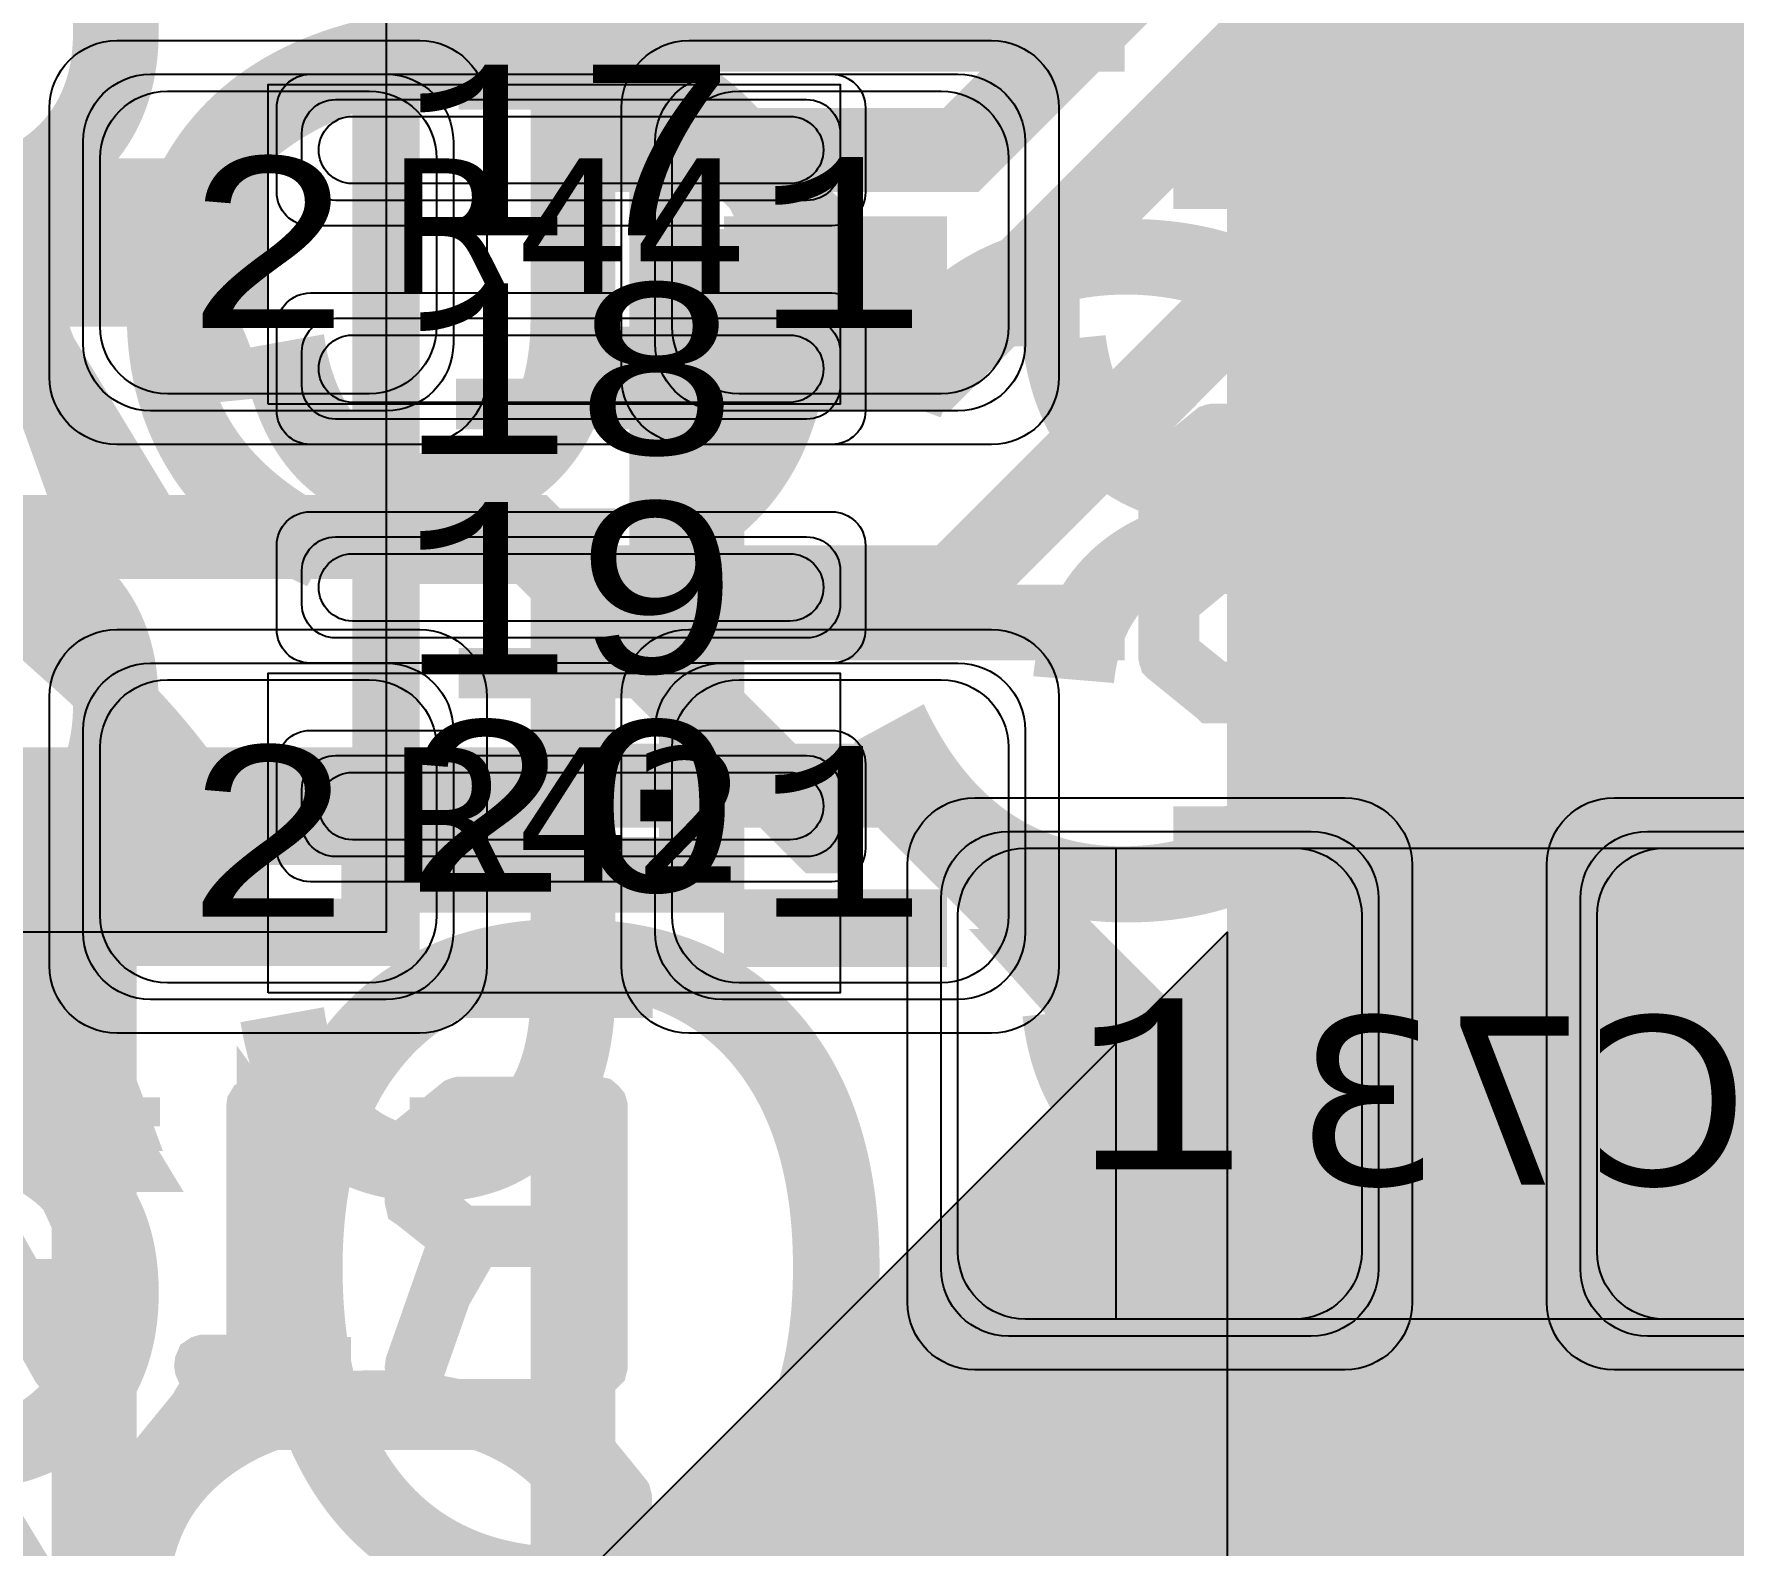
# Model space of a CAD drawing. Extents: x -98 to 119, y -207 to 98.
# Drawn here: x -1.8 to 3.25, y -18.37 to -13.88 of the extents above; entities that cross this region are included whole.
import ezdxf
from ezdxf.enums import TextEntityAlignment as Align

# ---------------------------------------------------------------- set-up
doc = ezdxf.new("R2010")
doc.units = 0
doc.header["$MEASUREMENT"] = 0
for name, color, linetype in [('ASSEMBLY_OUTLINES_BTM', 191, 'CONTINUOUS'), ('ASSEMBLY_OUTLINES_TOP', 102, 'CONTINUOUS'), ('ASSEMBLY_PART_NUMBERS_BTM', 191, 'CONTINUOUS'), ('ASSEMBLY_PART_NUMBERS_TOP', 102, 'CONTINUOUS'), ('ASSEMBLY_REF_DES_BTM', 191, 'CONTINUOUS'), ('ASSEMBLY_REF_DES_TOP', 102, 'CONTINUOUS'), ('BOARD_OUTLINE', 10, 'CONTINUOUS'), ('DRILL_DRAWING', 21, 'CONTINUOUS'), ('GENERATED_SILKSCREEN_BTM', 255, 'CONTINUOUS'), ('GENERATED_SILKSCREEN_TOP', 140, 'CONTINUOUS'), ('MANUFACTURING_OUTLINES', 10, 'CONTINUOUS'), ('PART_PADS_SMD_BTM', 230, 'CONTINUOUS'), ('PART_PADS_SMD_TOP', 150, 'CONTINUOUS'), ('PIN_NUMBERS_BTM', 8, 'CONTINUOUS'), ('PIN_NUMBERS_TOP', 8, 'CONTINUOUS'), ('PLACEMENT_OUTLINES_BTM', 222, 'CONTINUOUS'), ('PLACEMENT_OUTLINES_TOP', 130, 'CONTINUOUS'), ('PLANE_DATA_LAYER_BOTTOM', 230, 'CONTINUOUS'), ('PLANE_SHAPES_LAYER_BOTTOM', 230, 'CONTINUOUS'), ('PLANE_SHAPES_LAYER_TOP', 150, 'CONTINUOUS'), ('ROUTE_BORDER', 151, 'CONTINUOUS'), ('SILKSCREEN_OUTLINES_BTM', 211, 'CONTINUOUS'), ('SILKSCREEN_OUTLINES_TOP', 150, 'CONTINUOUS'), ('SILKSCREEN_REF_DES_BTM', 211, 'CONTINUOUS'), ('SILKSCREEN_REF_DES_TOP', 150, 'CONTINUOUS'), ('SOLDERMASK_PADS_BTM', 12, 'CONTINUOUS'), ('SOLDERMASK_PADS_TOP', 180, 'CONTINUOUS'), ('SOLDERPASTE_PADS_BTM', 12, 'CONTINUOUS'), ('SOLDERPASTE_PADS_TOP', 180, 'CONTINUOUS'), ('TRACES_LAYER_BOTTOM', 230, 'CONTINUOUS'), ('TRACES_LAYER_TOP', 150, 'CONTINUOUS')]:
    doc.layers.add(name, color=color, linetype=linetype)
doc.styles.add('COURIER_NEW', font='COUR.TTF')
doc.styles.add('VERDANA', font='verdana.TTF')
doc.styles.add('VERIBEST_GERBER_0', font='txt')

msp = doc.modelspace()

# ---------------------------------------------------------------- hatches: boundary and pattern name
at = {"layer": 'PLANE_DATA_LAYER_BOTTOM'}
h = msp.add_hatch(color=256, dxfattribs=at)
h.paths.add_polyline_path([(-96.5, 0, -1), (96.5, 0, -1)], flags=0)
h.paths.add_polyline_path([(92.251979, -7.43598, 0.72698816), (92.479659, -3.637852, -0.30860979), (92.431259, -3.566904, -0.00963525), (92.431316, -3.563968, 0.00963501), (92.5, -0.000006), (92.5, 0.000001, 0.05332526), (90.407665, 19.562826, -0.05332692), (90.405941, 19.578942), (90.405941, 19.578943, -0.23821791), (90.436919, 19.640273, 0.66175504), (89.584154, 23.221888, -0.29529758), (89.523137, 23.277841, 0.02240102), (87.08146, 31.194059, -0.0862063), (87.076996, 31.219756), (87.076996, 31.219757, -0.21018391), (87.101696, 31.275919, 0.67938251), (85.774921, 34.749845, -0.30186499), (85.705267, 34.797373, 0.04791583), (77.514669, 50.475005, -0.14530744), (77.502324, 50.516585, -0.1239887), (77.511414, 50.552678, 0.60660899), (75.516892, 53.486368, -0.27423899), (75.44586, 53.517962, 0.02152308), (70.565432, 59.806101, -0.17759524), (70.547363, 59.855368), (70.547363, 59.855369, -0.1118333), (70.5548, 59.888203, 0.66175545), (68.116894, 62.64715, -0.29529737), (68.036725, 62.667806, 0.05833458), (51.722715, 76.687749, -0.24933783), (51.689123, 76.750923), (51.689123, 76.750924, -0.06075989), (51.691357, 76.76924, 0.7149664), (48.509213, 78.818582, -0.31487112), (48.42205, 78.81342, 0.02280668), (41.042088, 82.896302, -0.28513695), (40.999698, 82.964591), (40.999698, 82.964596, -0.00424702), (40.999709, 82.965891, 0.64704661), (37.697353, 84.5176, -0.28975486), (37.616734, 84.505806, 0.05294354), (19.031563, 90.52099, -0.30833592), (18.972104, 90.582877, 0.69698225), (15.284156, 91.27756, -0.30833961), (15.206255, 91.241547, 0.02237069), (6.993138, 92.235275, -0.31520437), (6.925536, 92.290658, 0.71588806), (3.14462, 92.496703, -0.31520526), (3.0714, 92.448994, 0.06346806), (-20.215283, 90.264015, -0.32014225), (-20.296827, 90.298428, 0.72963938), (-23.995319, 89.386755, -0.32014403), (-24.051528, 89.318386, 0.01866354), (-30.645576, 87.275991, -0.30986574), (-30.72878, 87.298418, 0.70117084), (-34.249879, 85.978007, -0.00275269), (-34.249874, 85.977168, -0.30685575), (-34.29782, 85.9064, 0.04916641), (-50.410548, 77.556603, -0.32354836), (-50.499711, 77.561018, 0.73921276), (-53.660594, 75.408706, -0.07516987), (-53.657188, 75.386179), (-53.657188, 75.386178, -0.24247942), (-53.68916, 75.324127, 0.01996774), (-59.527063, 70.80098, -0.29848709), (-59.610009, 70.791065, 0.55672441), (-62.5, 69), (-62.5, 68.999999, 0.08270852), (-62.392031, 68.351756, -0.29848757), (-62.412702, 68.270818, 0.06718659), (-78.279974, 49.27977, -0.27781781), (-78.350169, 49.24438, 0.43635087), (-80.5, 47.25), (-80.5, 47.249999, 0.14146633), (-80.192238, 46.184011, -0.14146588), (-80.180512, 46.143397), (-80.180512, 46.143396, -0.13119073), (-80.190652, 46.105416, 0.01929482), (-83.506407, 39.786053, -0.3122068), (-83.581614, 39.742899, 0.43912347), (-85.75, 37.75, 0.20482962), (-85.131688, 36.303992, -0.20483071), (-85.10813, 36.248899), (-85.10813, 36.248898, -0.10091901), (-85.114214, 36.219062, 0.04809776), (-90.466303, 19.289839, -0.31487042), (-90.530154, 19.230281, 0.71496565), (-91.24073, 15.512631, -0.26937831), (-91.202277, 15.446437), (-91.202277, 15.446436, -0.04192983), (-91.203345, 15.433723, 0.01884133), (-92.106444, 8.523669, -0.32827121), (-92.166453, 8.456161, 0.35402801), (-93.75, 6.5), (-93.75, 6.499999, 0.3147083), (-92.438077, 4.622088, -0.31470689), (-92.388093, 4.55054), (-92.388093, 4.550537, -0.01228575), (-92.388185, 4.546794, 0.01229418), (-92.5, 0.00001), (-92.5, -0.000004, 0.05293339), (-90.438132, -19.421494, -0.32940864), (-90.475468, -19.504015, 0.27173254), (-91.5, -21.25, 0.40159771), (-89.586502, -23.248128, -0.32940451), (-89.516056, -23.305059, 0.02130735), (-87.207653, -30.839509, -0.32217733), (-87.232533, -30.924924, 0.23066593), (-88, -32.499999), (-88, -32.5, 0.43149503), (-85.882787, -34.496562, -0.3221788), (-85.807634, -34.544174, 0.04801617), (-77.643233, -50.277018, -0.30387878), (-77.644537, -50.3618, 0.152519), (-78, -51.499999), (-78, -51.5, 0.48198292), (-75.552374, -53.449264, -0.30388342), (-75.473145, -53.479475, 0.02199125), (-70.483925, -59.90214, -0.3186215), (-70.47622, -59.989968, 0.72539906), (-67.952631, -62.834176, -0.31862421), (-67.866344, -62.852281, 0.06239253), (-50.265124, -77.650932, -0.25435623), (-50.230332, -77.714899), (-50.230332, -77.7149, -0.03445317), (-50.231054, -77.725364, 0.03445193), (-50.25, -78), (-50.25, -78.000001, 0.60330822), (-47.119729, -79.649997, -0.29136265), (-47.037917, -79.64725, 0.02294124), (-39.54278, -83.621879, -0.2900128), (-39.499155, -83.690765), (-39.499155, -83.690766, -0.00713035), (-39.499186, -83.692939, 0.00713296), (-39.5, -83.749994), (-39.5, -83.75, 0.65808296), (-36.126004, -85.203319, -0.29776298), (-36.043963, -85.188513, 0.04901634), (-18.771876, -90.575199, -0.30186131), (-18.712566, -90.635139, 0.67938177), (-15.056336, -91.31372, -0.30186438), (-14.979467, -91.279054, 0.02174912), (-6.993138, -92.235275, -0.31520437), (-6.925536, -92.290658, 0.71588806), (-3.14462, -92.496703, -0.31520526), (-3.0714, -92.448994, 0.06250827), (19.869968, -90.340657, -0.3455664), (19.954737, -90.381493, 0.79435682), (23.75, -89.500001), (23.75, -89.499973, 0.00508686), (23.749586, -89.459281, -0.34558849), (23.806159, -89.384097, 0.02146945), (31.383958, -87.013201, -0.31444693), (31.468175, -87.035889, 0.70013084), (35, -85.75), (35, -85.749988, 0.00909926), (34.998675, -85.677212, -0.00905723), (34.998625, -85.674452), (34.998625, -85.674439, -0.3044722), (35.045955, -85.60392, 0.04798546), (50.721249, -77.353765, -0.31444166), (50.808431, -77.356288, 0.61621831), (54, -75.75), (54, -75.749999, 0.06775817), (53.927211, -75.215343, -0.06775352), (53.924438, -75.194974), (53.924438, -75.194973, -0.24153729), (53.95619, -75.13308, 0.02236582), (60.452055, -70.01285, -0.31311155), (60.538488, -70.003709, 0.71009535), (63.344013, -67.475653, -0.09971759), (63.33807, -67.446151), (63.33807, -67.44615, -0.20692806), (63.362073, -67.390635, 0.05820555), (77.187807, -50.973449, -0.31748667), (77.269693, -50.94147, 0.72222414), (79.294241, -47.729048, -0.17387366), (79.276877, -47.680625, -0.13609457), (79.287761, -47.641379, 0.02052348), (82.926938, -40.980152, -0.3530032), (83.013777, -40.939997, 0.48811211), (85.5, -39), (85.5, -38.999999, 0.2400736), (84.675602, -37.381988, -0.24007295), (84.644192, -37.320342), (84.644192, -37.320341, -0.10410562), (84.650658, -37.289623, 0.05054674), (90.411157, -19.546683, -0.32146983), (90.476988, -19.487077, 0.38127918), (92.25, -17.5, 0.2751437), (91.203224, -15.741772, -0.27514249), (91.163342, -15.674784), (91.163342, -15.674783, -0.04255495), (91.164442, -15.661882, 0.02223578), (92.195155, -7.50356, -0.31919634)], flags=0)
at = {"layer": 'PLANE_SHAPES_LAYER_BOTTOM'}
h = msp.add_hatch(color=256, dxfattribs=at)
h.paths.add_polyline_path([(-96.5, 0, -1), (96.5, 0, -1)], flags=0)
h.paths.add_polyline_path([(-92.5, 0, -1), (92.5, 0, -1)], flags=0)
at = {"layer": 'PLANE_SHAPES_LAYER_TOP'}
h = msp.add_hatch(color=256, dxfattribs=at)
h.paths.add_polyline_path([(-96.31345, 0, -1), (96.81345, 0, -1)], flags=0)
h.paths.add_polyline_path([(-92.25, 0, -1), (92.75, 0, -1)], flags=0)
h = msp.add_hatch(color=256, dxfattribs=at)
h.paths.add_polyline_path([(46.25, -35.15), (43.875, -38), (28.75, -38), (32.25, -34.5), (32.25, -30.5), (35.75, -30.5), (35.75, -27), (14.25, -27), (14.25, -24), (-10, -24), (-10, -18.75), (1.75, -18.75), (1.75, -9.25), (-10, -9.25), (-10, 32.75), (1.75, 32.75), (1.75, 34.25), (20.25, 34.25), (20.25, 25.25), (22.25, 23.25), (34.5, 23.25), (34.5, -26.5), (41.25, -26.5), (41.25, -20.5), (46.25, -20.5)])
h.paths.add_polyline_path([(-8.75, 10.25), (-8.75, 19.5), (1.25, 19.5), (1.25, 10.25)], flags=16)
h.paths.add_polyline_path([(6, 27.25), (6, 29.75), (15.45, 29.75), (15.45, 27.25)], flags=16)
msp.add_hatch(color=256, dxfattribs=at).paths.add_polyline_path([(-0.45, -18.75), (1.75, -16.55), (1.75, -18.75)], flags=0)

# ---------------------------------------------------------------- linework, layer by layer
at = {"layer": 'ASSEMBLY_OUTLINES_BTM', "const_width": 0.2}
msp.add_lwpolyline([(-5.25, -16.55), (-5.25, -9.95), (-0.75, -9.95), (-0.75, -16.55)], close=True, dxfattribs=at)
at = {"layer": 'ASSEMBLY_OUTLINES_BTM'}
msp.add_lwpolyline([(1.42, -17.7), (1.42, -16.3), (3.57, -16.3), (3.57, -17.7)], close=True, dxfattribs=at)
at = {"layer": 'ASSEMBLY_OUTLINES_TOP'}
for points in [[(-1.1, -14.98), (-1.1, -14.03), (0.6, -14.03), (0.6, -14.98)], [(-1.1, -16.73), (-1.1, -15.78), (0.6, -15.78), (0.6, -16.73)]]:
    msp.add_lwpolyline(points, close=True, dxfattribs=at)
at = {"layer": 'BOARD_OUTLINE', "const_width": 0.1}
msp.add_lwpolyline([(-97.5, 0, -1), (97.5, 0, -1)], format="xyb", close=True, dxfattribs=at)
at = {"layer": 'GENERATED_SILKSCREEN_BTM', "const_width": 0.15}
for points in [[(-0.750005, -14), (-0.750005, -13.8), (-0.749995, -13.8), (-0.749995, -14)], [(-0.750005, -14.65), (-0.750005, -14.45), (-0.749995, -14.45), (-0.749995, -14.65)], [(-0.750005, -15.3), (-0.750005, -15.1), (-0.749995, -15.1), (-0.749995, -15.3)], [(-0.750005, -15.95), (-0.750005, -15.75), (-0.749995, -15.75), (-0.749995, -15.95)]]:
    msp.add_lwpolyline(points, close=True, dxfattribs=at)
for points in [[(1.9904, -15.8504), (2.1256, -15.7408), (2.128, -15.7392), (2.1296, -15.7368), (2.1304, -15.7344), (2.1304, -15.732), (2.1296, -15.7264), (2.1264, -15.7208), (2.1224, -15.7168), (2.1176, -15.7136), (2.112, -15.7128), (2.1064, -15.7144), (1.976, -15.8208), (1.7176, -15.8208), (1.5928, -15.72), (1.5928, -15.5712), (1.716, -15.4696), (1.8488, -15.4696), (1.8552, -15.468), (1.8592, -15.4648), (1.8616, -15.4592), (1.8624, -15.4536), (1.8616, -15.448), (1.8592, -15.4432), (1.8552, -15.4392), (1.8488, -15.4376), (1.716, -15.4376), (1.5928, -15.336), (1.5928, -15.1872), (1.7176, -15.0864), (1.976, -15.0864), (2.1064, -15.1928), (2.112, -15.1944), (2.1176, -15.1936), (2.1224, -15.1912), (2.1264, -15.1864), (2.1296, -15.1816), (2.1304, -15.176), (2.1304, -15.1728), (2.1296, -15.1704), (2.128, -15.168), (2.1256, -15.1664), (1.9904, -15.0568), (1.988, -15.056), (1.9856, -15.0552), (1.9848, -15.0544), (1.9816, -15.0536), (1.712, -15.0536), (1.708, -15.0544), (1.7064, -15.0552), (1.7048, -15.056), (1.7016, -15.0568), (1.5664, -15.1664), (1.564, -15.1704), (1.5632, -15.1736), (1.5616, -15.176), (1.5608, -15.1792), (1.5608, -15.344), (1.5616, -15.3464), (1.5632, -15.352), (1.564, -15.356), (1.5664, -15.3576), (1.684, -15.4536), (1.5664, -15.5496), (1.5656, -15.5512), (1.564, -15.5528), (1.5632, -15.5536), (1.5632, -15.5552), (1.5616, -15.5608), (1.5608, -15.5632), (1.5608, -15.728), (1.5616, -15.732), (1.5632, -15.7352), (1.564, -15.7384), (1.5664, -15.7408), (1.7016, -15.8504), (1.7048, -15.852), (1.7056, -15.8528), (1.708, -15.8528), (1.7088, -15.8536), (1.7096, -15.8536), (1.712, -15.8536), (1.9816, -15.8536), (1.9848, -15.8528), (1.988, -15.852), (1.9904, -15.8504)], [(2.7776, -15.8296), (2.7792, -15.8352), (2.7784, -15.8408), (2.7752, -15.8456), (2.7704, -15.8488), (2.7648, -15.8504), (2.7592, -15.8512), (2.7544, -15.8496), (2.7504, -15.8448), (2.3192, -15.0776), (2.3176, -15.0736), (2.3176, -15.0704), (2.3176, -15.0672), (2.3192, -15.064), (2.3216, -15.0592), (2.3248, -15.056), (2.3288, -15.0544), (2.3328, -15.0536), (2.8728, -15.0536), (2.8784, -15.0552), (2.8832, -15.0592), (2.8856, -15.064), (2.8864, -15.0704), (2.8856, -15.076), (2.8832, -15.0816), (2.8784, -15.0856), (2.8728, -15.0864), (2.36, -15.0864), (2.7776, -15.8296)], [(3.492, -15.0536), (3.2224, -15.0536), (3.2184, -15.0544), (3.2168, -15.0552), (3.2144, -15.056), (3.212, -15.0568), (3.0768, -15.1664), (3.0736, -15.1704), (3.072, -15.1768), (3.0728, -15.1816), (3.0744, -15.1856), (3.0768, -15.1888), (3.0808, -15.192), (3.0848, -15.1944), (3.0888, -15.1952), (3.0928, -15.1952), (3.096, -15.1928), (3.228, -15.0864), (3.4864, -15.0864)], [(3.4864, -15.8208), (3.228, -15.8208), (3.096, -15.7144), (3.0928, -15.7128), (3.0888, -15.712), (3.0848, -15.7128), (3.0808, -15.7152), (3.0768, -15.7184), (3.0744, -15.7224), (3.0728, -15.7272), (3.072, -15.732), (3.0736, -15.7368), (3.0768, -15.7408), (3.212, -15.8504), (3.2152, -15.852), (3.216, -15.8528), (3.2184, -15.8528), (3.2192, -15.8536), (3.22, -15.8536), (3.2224, -15.8536), (3.492, -15.8536)], [(-0.9788, -17.8208), (-0.9724, -17.8224), (-0.9684, -17.8256), (-0.9668, -17.8312), (-0.966, -17.8376), (-0.9668, -17.8432), (-0.9684, -17.8488), (-0.9724, -17.8528), (-0.9788, -17.8536), (-1.2908, -17.8536), (-1.2964, -17.8528), (-1.3012, -17.8488), (-1.3036, -17.8432), (-1.3044, -17.8376), (-1.3036, -17.8312), (-1.3012, -17.8256), (-1.2964, -17.8224), (-1.2908, -17.8208), (-1.15, -17.8208), (-1.15, -17.0696), (-1.1492, -17.064), (-1.1468, -17.06), (-1.1428, -17.0576), (-1.1372, -17.0568), (-1.1332, -17.056), (-1.1292, -17.056), (-1.126, -17.0576), (-1.1228, -17.0608), (-0.9668, -17.28), (-0.9652, -17.2832), (-0.9644, -17.2856), (-0.9644, -17.2912), (-0.9668, -17.296), (-0.9708, -17.3), (-0.9756, -17.3032), (-0.9812, -17.3048), (-0.9844, -17.3048), (-0.9868, -17.304), (-0.9908, -17.2992), (-1.1188, -17.12), (-1.1188, -17.8208), (-0.9788, -17.8208)], [(-2.1468, -17.0536), (-1.6068, -17.0536), (-1.6012, -17.0552), (-1.5964, -17.0592), (-1.594, -17.064), (-1.5932, -17.0704), (-1.594, -17.076), (-1.5964, -17.0816), (-1.6012, -17.0856), (-1.6068, -17.0864), (-2.1196, -17.0864), (-1.702, -17.8296)], [(-1.702, -17.8296), (-1.7004, -17.8352), (-1.7012, -17.8408), (-1.7044, -17.8456), (-1.7092, -17.8488), (-1.7148, -17.8504), (-1.7204, -17.8512), (-1.7252, -17.8496), (-1.7292, -17.8448), (-2.1604, -17.0776)], [(-0.674, -17.3576), (-0.6764, -17.356), (-0.6772, -17.352), (-0.6788, -17.348), (-0.6796, -17.344), (-0.6796, -17.1792), (-0.6788, -17.1752), (-0.6772, -17.1728), (-0.6772, -17.1704), (-0.6764, -17.1696), (-0.6748, -17.1688), (-0.674, -17.1672), (-0.538, -17.0568), (-0.534, -17.0552), (-0.5308, -17.0544), (-0.5276, -17.0536), (-0.1244, -17.0536), (-0.1172, -17.0552), (-0.1124, -17.0592), (-0.1084, -17.064), (-0.1068, -17.0696), (-0.1068, -17.8376), (-0.1084, -17.844), (-0.1124, -17.848), (-0.1172, -17.8504), (-0.1228, -17.8512), (-0.1292, -17.8504), (-0.1348, -17.848), (-0.1388, -17.844), (-0.1404, -17.8376), (-0.1404, -17.4696), (-0.5164, -17.4696), (-0.6476, -17.8424), (-0.6508, -17.848), (-0.6564, -17.8512), (-0.662, -17.852), (-0.6676, -17.8504), (-0.6724, -17.848), (-0.6764, -17.844), (-0.678, -17.8384), (-0.6772, -17.832), (-0.546, -17.4592), (-0.674, -17.3576)], [(-0.1404, -17.0864), (-0.5228, -17.0864), (-0.6476, -17.1872), (-0.6476, -17.336), (-0.5228, -17.4376), (-0.1404, -17.4376), (-0.1404, -17.0864)]]:
    msp.add_lwpolyline(points, dxfattribs=at)
for points in [[(2.769515, -16.299995, 0.0000111), (2.769508, -16.300005), (2.230492, -16.300005, 0.0000111), (2.230485, -16.299995), (2.769515, -16.299995)], [(-0.749995, -16.55, -0.41421356), (-0.75, -16.550005), (-2.058916, -16.550005, 0.0000106), (-2.058901, -16.549995), (-0.750005, -16.549995), (-0.750005, -16.4), (-0.749995, -16.4), (-0.749995, -16.55)], [(2.769515, -17.700005), (2.230485, -17.700005, 0.0000111), (2.230492, -17.699995), (2.769508, -17.699995, 0.0000111), (2.769515, -17.700005)]]:
    msp.add_lwpolyline(points, format="xyb", dxfattribs=at)
at = {"layer": 'GENERATED_SILKSCREEN_TOP', "const_width": 0.15}
for points in [[(2.10025, -13.0955), (2.10025, -14.5355), (2.10325, -14.5475), (2.11075, -14.555), (2.11975, -14.5595), (2.13025, -14.561), (2.14225, -14.5595), (2.15275, -14.555), (2.16025, -14.5475), (2.16325, -14.5355), (2.16325, -13.8455), (2.86825, -13.8455), (3.11425, -14.5445), (3.12025, -14.555), (3.13075, -14.561), (3.14275, -14.5625), (3.15175, -14.5595), (3.16075, -14.555), (3.16825, -14.5475), (3.17275, -14.537), (3.16975, -14.525), (2.92375, -13.826), (3.16375, -13.6355)], [(3.16375, -15.3855), (3.16825, -15.3825), (3.16975, -15.375), (3.17425, -15.3675), (3.17425, -15.36), (3.17425, -15.051), (3.17425, -15.0435), (3.16975, -15.039), (3.16975, -15.0345), (3.16825, -15.033), (3.16675, -15.0315), (3.16375, -15.0285), (2.90875, -14.8215), (2.90125, -14.8185), (2.89525, -14.817), (2.88925, -14.8155), (2.13325, -14.8155), (2.11975, -14.8185), (2.11075, -14.826), (2.10325, -14.835), (2.10025, -14.8455), (2.10025, -16.2855), (2.10325, -16.2975), (2.11075, -16.305), (2.11975, -16.3095), (2.13025, -16.311), (2.14225, -16.3095), (2.15275, -16.305), (2.16025, -16.2975), (2.16325, -16.2855), (2.16325, -15.5955), (2.86825, -15.5955), (3.11425, -16.2945), (3.12025, -16.305), (3.13075, -16.311), (3.14275, -16.3125), (3.15175, -16.3095), (3.16075, -16.305), (3.16825, -16.2975), (3.17275, -16.287), (3.16975, -16.275), (2.92375, -15.576), (3.16375, -15.3855)], [(2.16325, -14.877), (2.88025, -14.877), (3.11425, -15.066), (3.11425, -15.345), (2.88025, -15.5355), (2.16325, -15.5355), (2.16325, -14.877)], [(-1.528, -18.218), (-1.3225, -17.966), (-1.318, -17.9585), (-1.312, -17.957), (-1.306, -17.954), (-1.2985, -17.9525), (-0.2695, -17.9525), (-0.262, -17.954), (-0.256, -17.957), (-0.2515, -17.96), (-0.25, -17.9615), (-0.2455, -17.966), (-0.04, -18.218), (-0.0385, -18.2225), (-0.037, -18.227), (-0.0355, -18.2285), (-0.034, -18.2345), (-0.034, -18.74)], [(-0.0955, -18.7295), (-0.0955, -18.245), (-0.2845, -18.014), (-1.2835, -18.014), (-1.4725, -18.245), (-1.4725, -18.7295)], [(-1.534, -18.74), (-1.534, -18.2345), (-1.5325, -18.2285), (-1.531, -18.2225), (-1.528, -18.218)]]:
    msp.add_lwpolyline(points, dxfattribs=at)
for points in [[(0.033844, -14.029995, 0.00001164), (0.033836, -14.030005), (-0.533836, -14.030005, 0.00001164), (-0.533844, -14.029995), (0.033844, -14.029995)], [(0.042098, -14.980005), (-0.542098, -14.980005, 0.00001223), (-0.542089, -14.979995), (0.042089, -14.979995, 0.00001223), (0.042098, -14.980005)], [(0.033844, -15.779995, 0.00001164), (0.033836, -15.780005), (-0.533836, -15.780005, 0.00001164), (-0.533844, -15.779995), (0.033844, -15.779995)], [(0.042098, -16.730005), (-0.542098, -16.730005, 0.00001223), (-0.542089, -16.729995), (0.042089, -16.729995, 0.00001223), (0.042098, -16.730005)]]:
    msp.add_lwpolyline(points, format="xyb", dxfattribs=at)
at = {"layer": 'MANUFACTURING_OUTLINES'}
msp.add_circle((0, 0), 97.575405, dxfattribs=at)
at = {"layer": 'PART_PADS_SMD_BTM'}
for points in [[(-1, -14.175, -0.41421356), (-0.9, -14.075), (0.5, -14.075, -0.41421356), (0.6, -14.175), (0.6, -14.275, -0.41421356), (0.5, -14.375), (-0.9, -14.375, -0.41421356), (-1, -14.275)], [(-1, -14.825, -0.41421356), (-0.9, -14.725), (0.5, -14.725, -0.41421356), (0.6, -14.825), (0.6, -14.925, -0.41421356), (0.5, -15.025), (-0.9, -15.025, -0.41421356), (-1, -14.925)], [(-1, -15.475, -0.41421356), (-0.9, -15.375), (0.5, -15.375, -0.41421356), (0.6, -15.475), (0.6, -15.575, -0.41421356), (0.5, -15.675), (-0.9, -15.675, -0.41421356), (-1, -15.575)], [(-1, -16.125, -0.41421356), (-0.9, -16.025), (0.5, -16.025, -0.41421356), (0.6, -16.125), (0.6, -16.225, -0.41421356), (0.5, -16.325), (-0.9, -16.325, -0.41421356), (-1, -16.225)], [(2, -16.25, -0.41421356), (2.2, -16.45), (2.2, -17.55, -0.41421356), (2, -17.75), (1.1, -17.75, -0.41421356), (0.9, -17.55), (0.9, -16.45, -0.41421356), (1.1, -16.25)], [(3.9, -16.25, -0.41421356), (4.1, -16.45), (4.1, -17.55, -0.41421356), (3.9, -17.75), (3, -17.75, -0.41421356), (2.8, -17.55), (2.8, -16.45, -0.41421356), (3, -16.25)]]:
    msp.add_lwpolyline(points, format="xyb", close=True, dxfattribs=at)
at = {"layer": 'PART_PADS_SMD_TOP'}
for points in [[(-0.55, -14.8, -0.41421356), (-0.75, -15), (-1.45, -15, -0.41421356), (-1.65, -14.8), (-1.65, -14.2, -0.41421356), (-1.45, -14), (-0.75, -14, -0.41421356), (-0.55, -14.2)], [(1.15, -14.8, -0.41421356), (0.95, -15), (0.25, -15, -0.41421356), (0.05, -14.8), (0.05, -14.2, -0.41421356), (0.25, -14), (0.95, -14, -0.41421356), (1.15, -14.2)], [(-0.55, -16.55, -0.41421356), (-0.75, -16.75), (-1.45, -16.75, -0.41421356), (-1.65, -16.55), (-1.65, -15.95, -0.41421356), (-1.45, -15.75), (-0.75, -15.75, -0.41421356), (-0.55, -15.95)], [(1.15, -16.55, -0.41421356), (0.95, -16.75), (0.25, -16.75, -0.41421356), (0.05, -16.55), (0.05, -15.95, -0.41421356), (0.25, -15.75), (0.95, -15.75, -0.41421356), (1.15, -15.95)]]:
    msp.add_lwpolyline(points, format="xyb", close=True, dxfattribs=at)
at = {"layer": 'PLACEMENT_OUTLINES_BTM'}
for points in [[(-5.25, -16.55), (-5.25, -9.95), (-0.75, -9.95), (-0.75, -16.55)], [(1.42, -17.7), (1.42, -16.3), (3.57, -16.3), (3.57, -17.7)]]:
    msp.add_lwpolyline(points, close=True, dxfattribs=at)
at = {"layer": 'PLACEMENT_OUTLINES_TOP'}
for points in [[(-1.1, -14.98), (-1.1, -14.03), (0.6, -14.03), (0.6, -14.98)], [(-1.1, -16.73), (-1.1, -15.78), (0.6, -15.78), (0.6, -16.73)]]:
    msp.add_lwpolyline(points, close=True, dxfattribs=at)
at = {"layer": 'PLANE_SHAPES_LAYER_TOP'}
msp.add_lwpolyline([(-0.45, -18.75), (1.75, -16.55), (1.75, -18.75)], close=True, dxfattribs=at)
at = {"layer": 'ROUTE_BORDER'}
msp.add_circle((0, 0), 96.5, dxfattribs=at)
at = {"layer": 'SILKSCREEN_OUTLINES_BTM'}
for points in [[(-5.25, -16.55), (-5.25, -9.95), (-0.75, -9.95), (-0.75, -16.55)], [(1.42, -17.7), (1.42, -16.3), (3.57, -16.3), (3.57, -17.7)]]:
    msp.add_lwpolyline(points, close=True, dxfattribs=at)
at = {"layer": 'SILKSCREEN_OUTLINES_TOP'}
for points in [[(-1.1, -14.98), (-1.1, -14.03), (0.6, -14.03), (0.6, -14.98)], [(-1.1, -16.73), (-1.1, -15.78), (0.6, -15.78), (0.6, -16.73)]]:
    msp.add_lwpolyline(points, close=True, dxfattribs=at)
at = {"layer": 'SOLDERMASK_PADS_BTM'}
for points in [[(-1.075, -14.1, -0.41421356), (-0.975, -14), (0.575, -14, -0.41421356), (0.675, -14.1), (0.675, -14.35, -0.41421356), (0.575, -14.45), (-0.975, -14.45, -0.41421356), (-1.075, -14.35)], [(-1.075, -14.75, -0.41421356), (-0.975, -14.65), (0.575, -14.65, -0.41421356), (0.675, -14.75), (0.675, -15, -0.41421356), (0.575, -15.1), (-0.975, -15.1, -0.41421356), (-1.075, -15)], [(-1.075, -15.4, -0.41421356), (-0.975, -15.3), (0.575, -15.3, -0.41421356), (0.675, -15.4), (0.675, -15.65, -0.41421356), (0.575, -15.75), (-0.975, -15.75, -0.41421356), (-1.075, -15.65)], [(-1.075, -16.05, -0.41421356), (-0.975, -15.95), (0.575, -15.95, -0.41421356), (0.675, -16.05), (0.675, -16.3, -0.41421356), (0.575, -16.4), (-0.975, -16.4, -0.41421356), (-1.075, -16.3)], [(2.1, -16.15, -0.41421356), (2.3, -16.35), (2.3, -17.65, -0.41421356), (2.1, -17.85), (1, -17.85, -0.41421356), (0.8, -17.65), (0.8, -16.35, -0.41421356), (1, -16.15)], [(4, -16.15, -0.41421356), (4.2, -16.35), (4.2, -17.65, -0.41421356), (4, -17.85), (2.9, -17.85, -0.41421356), (2.7, -17.65), (2.7, -16.35, -0.41421356), (2.9, -16.15)]]:
    msp.add_lwpolyline(points, format="xyb", close=True, dxfattribs=at)
at = {"layer": 'SOLDERMASK_PADS_TOP'}
for points in [[(-0.45, -14.9, -0.41421356), (-0.65, -15.1), (-1.55, -15.1, -0.41421356), (-1.75, -14.9), (-1.75, -14.1, -0.41421356), (-1.55, -13.9), (-0.65, -13.9, -0.41421356), (-0.45, -14.1)], [(1.25, -14.9, -0.41421356), (1.05, -15.1), (0.15, -15.1, -0.41421356), (-0.05, -14.9), (-0.05, -14.1, -0.41421356), (0.15, -13.9), (1.05, -13.9, -0.41421356), (1.25, -14.1)], [(-0.45, -16.65, -0.41421356), (-0.65, -16.85), (-1.55, -16.85, -0.41421356), (-1.75, -16.65), (-1.75, -15.85, -0.41421356), (-1.55, -15.65), (-0.65, -15.65, -0.41421356), (-0.45, -15.85)], [(1.25, -16.65, -0.41421356), (1.05, -16.85), (0.15, -16.85, -0.41421356), (-0.05, -16.65), (-0.05, -15.85, -0.41421356), (0.15, -15.65), (1.05, -15.65, -0.41421356), (1.25, -15.85)]]:
    msp.add_lwpolyline(points, format="xyb", close=True, dxfattribs=at)
at = {"layer": 'SOLDERPASTE_PADS_BTM'}
for points in [[(-0.95, -14.225, -0.41421356), (-0.85, -14.125), (0.45, -14.125, -0.41421356), (0.55, -14.225), (0.55, -14.225, -0.41421356), (0.45, -14.325), (-0.85, -14.325, -0.41421356), (-0.95, -14.225)], [(-0.95, -14.875, -0.41421356), (-0.85, -14.775), (0.45, -14.775, -0.41421356), (0.55, -14.875), (0.55, -14.875, -0.41421356), (0.45, -14.975), (-0.85, -14.975, -0.41421356), (-0.95, -14.875)], [(-0.95, -15.525, -0.41421356), (-0.85, -15.425), (0.45, -15.425, -0.41421356), (0.55, -15.525), (0.55, -15.525, -0.41421356), (0.45, -15.625), (-0.85, -15.625, -0.41421356), (-0.95, -15.525)], [(-0.95, -16.175, -0.41421356), (-0.85, -16.075), (0.45, -16.075, -0.41421356), (0.55, -16.175), (0.55, -16.175, -0.41421356), (0.45, -16.275), (-0.85, -16.275, -0.41421356), (-0.95, -16.175)], [(1.95, -16.3, -0.41421356), (2.15, -16.5), (2.15, -17.5, -0.41421356), (1.95, -17.7), (1.15, -17.7, -0.41421356), (0.95, -17.5), (0.95, -16.5, -0.41421356), (1.15, -16.3)], [(3.85, -16.3, -0.41421356), (4.05, -16.5), (4.05, -17.5, -0.41421356), (3.85, -17.7), (3.05, -17.7, -0.41421356), (2.85, -17.5), (2.85, -16.5, -0.41421356), (3.05, -16.3)]]:
    msp.add_lwpolyline(points, format="xyb", close=True, dxfattribs=at)
at = {"layer": 'SOLDERPASTE_PADS_TOP'}
for points in [[(-0.6, -14.75, -0.41421356), (-0.8, -14.95), (-1.4, -14.95, -0.41421356), (-1.6, -14.75), (-1.6, -14.25, -0.41421356), (-1.4, -14.05), (-0.8, -14.05, -0.41421356), (-0.6, -14.25)], [(1.1, -14.75, -0.41421356), (0.9, -14.95), (0.3, -14.95, -0.41421356), (0.1, -14.75), (0.1, -14.25, -0.41421356), (0.3, -14.05), (0.9, -14.05, -0.41421356), (1.1, -14.25)], [(-0.6, -16.5, -0.41421356), (-0.8, -16.7), (-1.4, -16.7, -0.41421356), (-1.6, -16.5), (-1.6, -16, -0.41421356), (-1.4, -15.8), (-0.8, -15.8, -0.41421356), (-0.6, -16)], [(1.1, -16.5, -0.41421356), (0.9, -16.7), (0.3, -16.7, -0.41421356), (0.1, -16.5), (0.1, -16, -0.41421356), (0.3, -15.8), (0.9, -15.8, -0.41421356), (1.1, -16)]]:
    msp.add_lwpolyline(points, format="xyb", close=True, dxfattribs=at)
at = {"layer": 'TRACES_LAYER_BOTTOM'}
for points, const_width in [([(5.45, -13.225), (1.959314, -13.225), (0.959314, -14.225), (-0.2, -14.225)], 0.25), ([(-0.2, -14.875), (0.875, -14.875), (1.875, -13.875), (5.45, -13.875)], 0.25), ([(5.45, -14.525), (1.938622, -14.525), (0.938622, -15.525), (-0.2, -15.525)], 0.25), ([(-0.2, -16.175), (-2.15, -16.175), (-2.175, -16.2), (-2.3, -16.2)], 0.35), ([(-0.2, -16.175), (-0.139124, -16.114124), (0.764124, -16.114124), (1.55, -16.9), (1.55, -17)], 0.25)]:
    msp.add_lwpolyline(points, dxfattribs=dict(at, const_width=const_width))
at = {"layer": 'TRACES_LAYER_TOP'}
for points, const_width in [([(0.6, -14.5), (0.55, -14.5), (-0.375, -13.575), (-7.875, -13.575), (-7.9, -13.6)], 0.25), ([(-1.1, -14.5), (-2.3, -14.5)], 0.5), ([(0.6, -16.25), (0.55, -16.25), (-0.325, -15.375), (-6.318934, -15.375), (-6.818934, -14.875), (-7.875, -14.875), (-7.9, -14.9)], 0.25), ([(-1.1, -16.25), (-2.25, -16.25), (-2.3, -16.2)], 0.5)]:
    msp.add_lwpolyline(points, dxfattribs=dict(at, const_width=const_width))

# ---------------------------------------------------------------- texts
at = {"layer": 'ASSEMBLY_PART_NUMBERS_BTM', "style": 'VERIBEST_GERBER_0', "text_generation_flag": 2}
for s, p in [('CL21B106KOQNNNE', (2.5, -14.46)), ('CL21B225KOFNNNE', (15.5, -16.54))]:
    msp.add_text(s, height=2.032, dxfattribs=at).set_placement(p, align=Align.TOP_LEFT)
msp.add_text('ERJ-3EKF4701V', height=2.032, rotation=90, dxfattribs=at).set_placement((3.21, -17.25), align=Align.TOP_LEFT)
at = {"layer": 'ASSEMBLY_PART_NUMBERS_TOP', "style": 'VERIBEST_GERBER_0'}
msp.add_text('CL10B104KB8SFNC', height=2.032, rotation=270, dxfattribs=at).set_placement((0.54, 9.75), align=Align.TOP_LEFT)
for p in [(-0.25, -11.96), (-5, -13.29), (-0.25, -13.71), (-5, -15.29), (-5, -17.04)]:
    msp.add_text('ERJ-3EKF4701V', height=2.032, dxfattribs=at).set_placement(p, align=Align.TOP_LEFT)
at = {"layer": 'ASSEMBLY_REF_DES_BTM', "style": 'VERDANA', "text_generation_flag": 2}
msp.add_text('C73', height=0.5, dxfattribs=at).set_placement((3.3, -16.8), align=Align.TOP_LEFT)
at = {"layer": 'ASSEMBLY_REF_DES_TOP', "style": 'VERDANA'}
for s, p in [('R44', (-0.75, -14.25)), ('R42', (-0.75, -16))]:
    msp.add_text(s, height=0.4, dxfattribs=at).set_placement(p, align=Align.TOP_LEFT)
at = {"layer": 'DRILL_DRAWING', "style": 'VERIBEST_GERBER_0'}
for p in [(-2.3, -14.5), (-2.3, -16.2), (4.1, -19.3)]:
    msp.add_text('A', height=2, dxfattribs=at).set_placement(p, align=Align.MIDDLE_CENTER)
at = {"layer": 'PIN_NUMBERS_BTM', "style": 'COURIER_NEW'}
for s, p in [('17', (-0.2, -14.225)), ('2', (-1.1, -14.5)), ('1', (0.6, -14.5)), ('18', (-0.2, -14.875)), ('19', (-0.2, -15.525)), ('20', (-0.2, -16.175)), ('2', (-1.1, -16.25)), ('1', (0.6, -16.25)), ('1', (1.55, -17))]:
    msp.add_text(s, height=0.508, dxfattribs=at).set_placement(p, align=Align.MIDDLE_CENTER)
at = {"layer": 'PIN_NUMBERS_TOP', "style": 'COURIER_NEW'}
for s, p in [('17', (-0.2, -14.225)), ('2', (-1.1, -14.5)), ('1', (0.6, -14.5)), ('18', (-0.2, -14.875)), ('19', (-0.2, -15.525)), ('20', (-0.2, -16.175)), ('2', (-1.1, -16.25)), ('1', (0.6, -16.25)), ('1', (1.55, -17))]:
    msp.add_text(s, height=0.508, dxfattribs=at).set_placement(p, align=Align.MIDDLE_CENTER)
at = {"layer": 'SILKSCREEN_REF_DES_BTM', "style": 'VERIBEST_GERBER_0', "text_generation_flag": 2}
for s, p in [('C73', (3.75, -15.04)), ('R179', (0, -17.04))]:
    msp.add_text(s, height=0.8, dxfattribs=at).set_placement(p, align=Align.TOP_LEFT)
at = {"layer": 'SILKSCREEN_REF_DES_TOP', "style": 'VERIBEST_GERBER_0'}
for s, p in [('R44', (1.9, -13.04)), ('R42', (1.9, -14.79))]:
    msp.add_text(s, height=1.5, dxfattribs=at).set_placement(p, align=Align.TOP_LEFT)
msp.add_text('C5', height=1.5, rotation=270, dxfattribs=at).set_placement((-0.04, -17.75), align=Align.TOP_LEFT)

doc.saveas('drawing.dxf')
